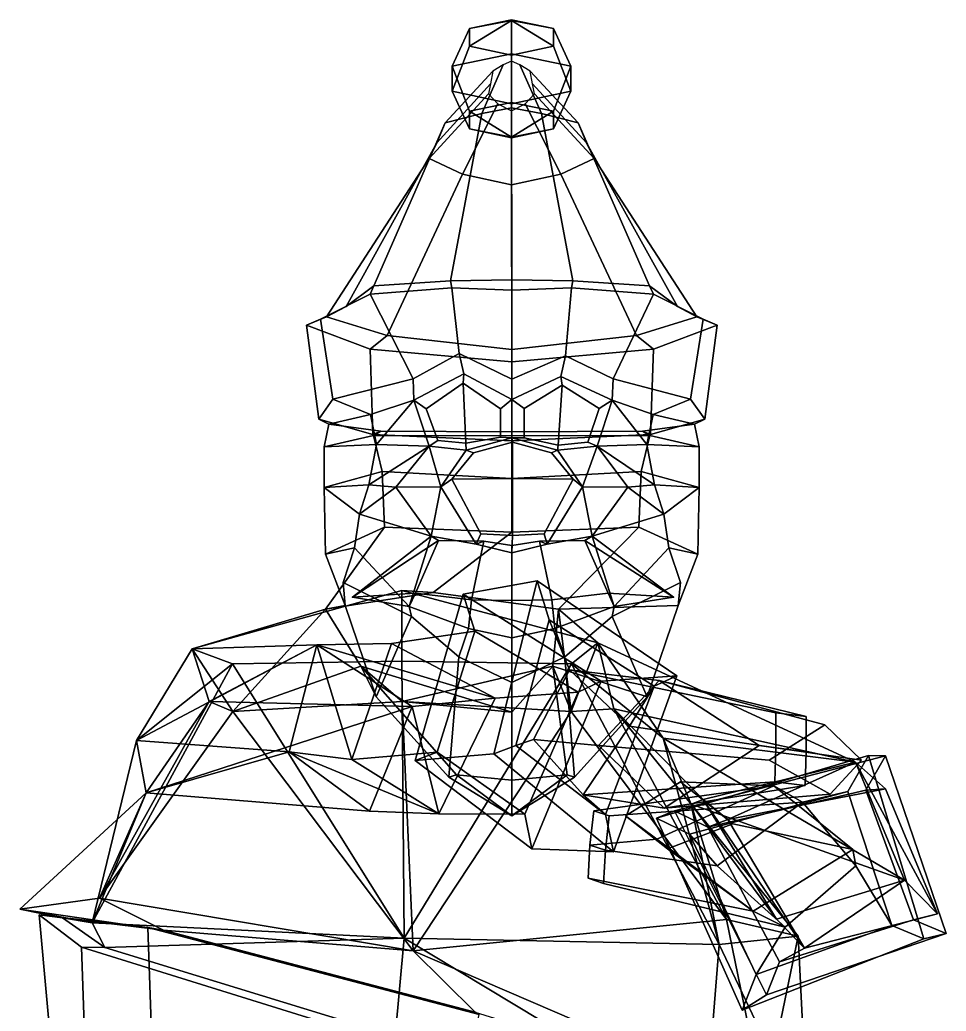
# Model space of a CAD drawing. Extents: x -126 to 174, y -159 to 361.
# Drawn here: x -125.6 to 174.5, y 39.5 to 360.7 of the extents above; entities that cross this region are included whole.
import ezdxf

# ---------------------------------------------------------------- set-up
doc = ezdxf.new("R2010")
doc.units = 0

msp = doc.modelspace()

# ---------------------------------------------------------------- linework, layer by layer
for p in [(-17.890219, 173.660767, 81.485245), (86.116348, 173.660767, 81.485245)]:
    msp.add_point(p)
for points in [[(20.030613, 357.84613, -24.903975), (33.639503, 360.708557, -31.797586), (33.639507, 349.698517, -43.064865), (14.393606, 345.650391, -33.315895)], [(33.6395, 349.258759, -4.223299), (33.6395, 360.526428, -15.708856), (20.030609, 352.121216, -11.116858)], [(20.030609, 352.121216, -11.116858), (33.6395, 360.526428, -15.708856), (20.030613, 357.84613, -24.903975)], [(33.6395, 360.526428, -15.708856), (33.639503, 360.708557, -31.797586), (20.030613, 357.84613, -24.903975)], [(33.6395, 360.526428, -15.708856), (47.248425, 357.8461, -24.903971), (33.639503, 360.708557, -31.797586)], [(47.248425, 352.121216, -11.116855), (47.248425, 357.8461, -24.903971), (33.6395, 360.526428, -15.708856)], [(33.6395, 349.258759, -4.223299), (47.248425, 352.121216, -11.116855), (33.6395, 360.526428, -15.708856)], [(47.248425, 357.8461, -24.903971), (52.885399, 345.650391, -33.315891), (33.639507, 349.698517, -43.064865), (33.639503, 360.708557, -31.797586)], [(14.393601, 337.554108, -13.817894), (20.030609, 352.121216, -11.116858), (20.030613, 357.84613, -24.903975), (14.393606, 345.650391, -33.315895)], [(52.885395, 337.554108, -13.817889), (52.885399, 345.650391, -33.315891), (47.248425, 357.8461, -24.903971), (47.248425, 352.121216, -11.116855)], [(33.639496, 333.506012, -4.068948), (33.6395, 349.258759, -4.223299), (20.030609, 352.121216, -11.116858), (14.393601, 337.554108, -13.817894)], [(33.639496, 333.506012, -4.068948), (52.885395, 337.554108, -13.817889), (47.248425, 352.121216, -11.116855), (33.6395, 349.258759, -4.223299)], [(20.030615, 331.083252, -36.016876), (14.393606, 345.650391, -33.315895), (33.639507, 349.698517, -43.064865), (33.639507, 333.94574, -42.910488)], [(33.629513, 347.273346, -11.255639), (30.934092, 346.1091, -11.746453), (24.054836, 330.381317, 45.252155), (33.681343, 332.192505, 48.245159)], [(33.629513, 347.273346, -11.255639), (33.681343, 332.192505, 48.245159), (43.30785, 330.381317, 45.252159), (36.324936, 346.1091, -11.746452)], [(47.248425, 331.083252, -36.016872), (33.639507, 333.94574, -42.910488), (33.639507, 349.698517, -43.064865), (52.885399, 345.650391, -33.315891)], [(27.59359, 344.114136, -12.587461), (26.843575, 340.005127, -14.319636), (9.44585, 320.885712, 29.560558), (12.124478, 327.277863, 40.123623)], [(30.934092, 346.1091, -11.746453), (27.59359, 344.114136, -12.587461), (12.124478, 327.277863, 40.123623), (24.054836, 330.381317, 45.252155)], [(14.393601, 337.554108, -13.817894), (14.393606, 345.650391, -33.315895), (20.030615, 331.083252, -36.016876), (20.030611, 325.358368, -22.229759)], [(36.324936, 346.1091, -11.746452), (43.30785, 330.381317, 45.252159), (55.238209, 327.277863, 40.123627), (39.665436, 344.114105, -12.58746)], [(39.665436, 344.114105, -12.58746), (55.238209, 327.277863, 40.123627), (57.916836, 320.885712, 29.560562), (40.415451, 340.005127, -14.319634)], [(52.885395, 337.554108, -13.817889), (47.248421, 325.358368, -22.229755), (47.248425, 331.083252, -36.016872), (52.885399, 345.650391, -33.315891)], [(26.843575, 340.005127, -14.319636), (26.156914, 336.690643, -15.716883), (6.993494, 315.729523, 21.03994), (9.44585, 320.885712, 29.560558)], [(33.639496, 333.506012, -4.068948), (14.393601, 337.554108, -13.817894), (20.030611, 325.358368, -22.229759), (33.6395, 322.495911, -15.336199)], [(33.639496, 333.506012, -4.068948), (33.6395, 322.495911, -15.336199), (47.248421, 325.358368, -22.229755), (52.885395, 337.554108, -13.817889)], [(40.415451, 340.005127, -14.319634), (57.916836, 320.885712, 29.560562), (60.369198, 315.729523, 21.039944), (41.102112, 336.690643, -15.716881)], [(26.156914, 336.690643, -15.716883), (29.157858, 333.450623, -17.082703), (17.711153, 310.68924, 12.710844), (6.993494, 315.729523, 21.03994)], [(41.102112, 336.690643, -15.716881), (60.369198, 315.729523, 21.039944), (49.651527, 310.68924, 12.710846), (38.101162, 333.450623, -17.082701)], [(33.709343, 276.477661, 90.887779), (33.681343, 332.192505, 48.245159), (24.054836, 330.381317, 45.252155), (13.92108, 276.146423, 83.460098)], [(29.157858, 333.450623, -17.082703), (33.629509, 331.267883, -18.002871), (33.681339, 307.29364, 7.099597), (17.711153, 310.68924, 12.710844)], [(20.030611, 325.358368, -22.229759), (20.030615, 331.083252, -36.016876), (33.639496, 322.67804, -31.424877)], [(33.639496, 322.67804, -31.424877), (20.030615, 331.083252, -36.016876), (33.639507, 333.94574, -42.910488)], [(38.101162, 333.450623, -17.082701), (49.651527, 310.68924, 12.710846), (33.681339, 307.29364, 7.099597), (33.629509, 331.267883, -18.002871)], [(33.639496, 322.67804, -31.424877), (33.639507, 333.94574, -42.910488), (47.248425, 331.083252, -36.016872)], [(47.248421, 325.358368, -22.229755), (33.639496, 322.67804, -31.424877), (47.248425, 331.083252, -36.016872)], [(33.709343, 276.477661, 90.887779), (53.497601, 276.146423, 83.460098), (43.30785, 330.381317, 45.252159), (33.681343, 332.192505, 48.245159)], [(-10.939226, 274.502991, 70.594849), (13.92108, 276.146423, 83.460098), (24.054836, 330.381317, 45.252155), (12.124478, 327.277863, 40.123623)], [(78.357918, 274.502991, 70.594849), (55.238209, 327.277863, 40.123627), (43.30785, 330.381317, 45.252159), (53.497601, 276.146423, 83.460098)], [(-19.979757, 267.805481, 43.147663), (-10.939226, 274.502991, 70.594849), (12.124478, 327.277863, 40.123623), (9.44585, 320.885712, 29.560558)], [(33.6395, 322.495911, -15.336199), (20.030611, 325.358368, -22.229759), (33.639496, 322.67804, -31.424877)], [(33.6395, 322.495911, -15.336199), (33.639496, 322.67804, -31.424877), (47.248421, 325.358368, -22.229755)], [(87.398445, 267.805481, 43.147663), (57.916836, 320.885712, 29.560562), (55.238209, 327.277863, 40.123627), (78.357918, 274.502991, 70.594849)], [(-26.249697, 264.491028, 20.179466), (-19.979757, 267.805481, 43.147663), (9.44585, 320.885712, 29.560558), (6.993494, 315.729523, 21.03994)], [(93.668388, 264.491028, 20.179466), (60.369198, 315.729523, 21.039944), (57.916836, 320.885712, 29.560562), (87.398445, 267.805481, 43.147663)], [(-6.661784, 258.411926, -0.559516), (-26.249697, 264.491028, 20.179466), (6.993494, 315.729523, 21.03994), (17.711153, 310.68924, 12.710844)], [(74.080467, 258.411926, -0.559516), (49.651527, 310.68924, 12.710846), (60.369198, 315.729523, 21.039944), (93.668388, 264.491028, 20.179466)], [(33.709343, 253.846588, -19.527931), (-6.661784, 258.411926, -0.559516), (17.711153, 310.68924, 12.710844), (33.681339, 307.29364, 7.099597)], [(33.709343, 253.846588, -19.527931), (33.681339, 307.29364, 7.099597), (49.651527, 310.68924, 12.710846), (74.080467, 258.411926, -0.559516)], [(33.709343, 273.140778, 94.480934), (33.709343, 276.477661, 90.887779), (13.92108, 276.146423, 83.460098), (14.309744, 273.888947, 88.365425)], [(33.709343, 273.140778, 94.480934), (53.108936, 273.888947, 88.365425), (53.497601, 276.146423, 83.460098), (33.709343, 276.477661, 90.887779)], [(-12.181578, 271.823853, 75.20649), (-10.939226, 274.502991, 70.594849), (-19.979757, 267.805481, 43.147663), (-28.278437, 263.749146, 44.557613)], [(14.309744, 273.888947, 88.365425), (13.92108, 276.146423, 83.460098), (-10.939226, 274.502991, 70.594849), (-12.181578, 271.823853, 75.20649)], [(16.666571, 252.612, 92.573448), (14.309744, 273.888947, 88.365425), (-12.181578, 271.823853, 75.20649), (1.725835, 244.366211, 81.459007)], [(33.709343, 244.283051, 96.797462), (33.709343, 273.140778, 94.480934), (14.309744, 273.888947, 88.365425), (16.666571, 252.612, 92.573448)], [(33.709343, 244.283051, 96.797462), (51.155838, 251.807617, 92.643822), (53.108936, 273.888947, 88.365425), (33.709343, 273.140778, 94.480934)], [(51.155838, 251.807617, 92.643822), (66.564888, 244.366211, 81.459015), (79.600266, 271.823822, 75.20649), (53.108936, 273.888947, 88.365425)], [(53.108936, 273.888947, 88.365425), (79.600266, 271.823822, 75.20649), (78.357918, 274.502991, 70.594849), (53.497601, 276.146423, 83.460098)], [(79.600266, 271.823822, 75.20649), (95.697121, 263.749146, 44.557613), (87.398445, 267.805481, 43.147663), (78.357918, 274.502991, 70.594849)], [(1.725835, 244.366211, 81.459007), (-12.181578, 271.823853, 75.20649), (-28.278437, 263.749146, 44.557613), (-24.231371, 237.794312, 62.898956)], [(66.564888, 244.366211, 81.459015), (91.650063, 237.794312, 62.898956), (95.697121, 263.749146, 44.557613), (79.600266, 271.823822, 75.20649)], [(-28.278437, 263.749146, 44.557613), (-19.979757, 267.805481, 43.147663), (-26.249697, 264.491028, 20.179466), (-32.804127, 261.738159, 18.755867)], [(95.697121, 263.749146, 44.557613), (100.222816, 261.738159, 18.755867), (93.668388, 264.491028, 20.179466), (87.398445, 267.805481, 43.147663)], [(-32.804127, 261.738159, 18.755867), (-26.249697, 264.491028, 20.179466), (-6.661784, 258.411926, -0.559516), (-12.190501, 253.960754, -3.99334)], [(-24.231371, 237.794312, 62.898956), (-28.278437, 263.749146, 44.557613), (-32.804127, 261.738159, 18.755867), (-28.80479, 231.35495, 25.597153)], [(100.222816, 261.738159, 18.755867), (79.609184, 253.960754, -3.99334), (74.080467, 258.411926, -0.559516), (93.668388, 264.491028, 20.179466)], [(91.650063, 237.794312, 62.898956), (96.22348, 231.35495, 25.597153), (100.222816, 261.738159, 18.755867), (95.697121, 263.749146, 44.557613)], [(-28.80479, 231.35495, 25.597153), (-32.804127, 261.738159, 18.755867), (-12.190501, 253.960754, -3.99334), (-11.295173, 226.347717, -0.21671)], [(96.22348, 231.35495, 25.597153), (78.71386, 226.347717, -0.21671), (79.609184, 253.960754, -3.99334), (100.222816, 261.738159, 18.755867)], [(-12.190501, 253.960754, -3.99334), (-6.661784, 258.411926, -0.559516), (33.709343, 253.846588, -19.527931), (33.709343, 249.847931, -23.747459)], [(79.609184, 253.960754, -3.99334), (33.709343, 249.847931, -23.747459), (33.709343, 253.846588, -19.527931), (74.080467, 258.411926, -0.559516)], [(-11.295173, 226.347717, -0.21671), (-12.190501, 253.960754, -3.99334), (33.709343, 249.847931, -23.747459), (33.709339, 224.339691, -19.884647)], [(78.71386, 226.347717, -0.21671), (33.709339, 224.339691, -19.884647), (33.709343, 249.847931, -23.747459), (79.609184, 253.960754, -3.99334)], [(16.666571, 252.612, 92.573448), (1.725835, 244.366211, 81.459007), (2.018546, 237.432861, 79.959015), (18.235262, 245.965851, 91.922615)], [(33.709343, 244.283051, 96.797462), (16.666571, 252.612, 92.573448), (18.235262, 245.965851, 91.922615), (33.709343, 237.674713, 94.073753)], [(33.709343, 244.283051, 96.797462), (33.709343, 237.674713, 94.073753), (49.587143, 245.158997, 91.936691), (51.155838, 251.807617, 92.643822)], [(51.155838, 251.807617, 92.643822), (49.587143, 245.158997, 91.936691), (66.272179, 237.432861, 79.959015), (66.564888, 244.366211, 81.459015)], [(-12.065831, 232.856293, 63.319454), (2.018546, 237.432861, 79.959015), (1.725835, 244.366211, 81.459007), (-24.231371, 237.794312, 62.898956)], [(17.976414, 242.993286, 89.459808), (18.235262, 245.965851, 91.922615), (2.018546, 237.432861, 79.959015), (6.039283, 234.624573, 79.644234)], [(17.976414, 242.993286, 89.459808), (30.124289, 234.621399, 91.085838), (33.709343, 237.674713, 94.073753), (18.235262, 245.965851, 91.922615)], [(50.094017, 242.298157, 89.258759), (49.587143, 245.158997, 91.936691), (33.709343, 237.674713, 94.073753), (37.747536, 234.740662, 91.266151)], [(50.094017, 242.298157, 89.258759), (62.013363, 234.74408, 77.140739), (66.272179, 237.432861, 79.959015), (49.587143, 245.158997, 91.936691)], [(79.48452, 232.856293, 63.319454), (91.650063, 237.794312, 62.898956), (66.564888, 244.366211, 81.459015), (66.272179, 237.432861, 79.959015)], [(18.875771, 223.500183, 87.63028), (17.976414, 242.993286, 89.459808), (6.039283, 234.624573, 79.644234), (9.786284, 224.434753, 82.538055)], [(30.124289, 234.621399, 91.085838), (17.976414, 242.993286, 89.459808), (18.875771, 223.500183, 87.63028), (30.124289, 225.50415, 91.930038)], [(37.747536, 234.740662, 91.266151), (37.747536, 225.236053, 92.308395), (48.777004, 222.887817, 87.000069), (50.094017, 242.298157, 89.258759)], [(48.777004, 222.887817, 87.000069), (58.339329, 223.88385, 80.713348), (62.013363, 234.74408, 77.140739), (50.094017, 242.298157, 89.258759)], [(-24.231371, 237.794312, 62.898956), (-28.80479, 231.35495, 25.597153), (-25.499247, 229.691833, 26.403196), (-12.065831, 232.856293, 63.319454)], [(91.650063, 237.794312, 62.898956), (79.48452, 232.856293, 63.319454), (92.917938, 229.691833, 26.403196), (96.22348, 231.35495, 25.597153)], [(-10.09308, 223.154663, 63.646111), (2.018546, 237.432861, 79.959015), (-12.065831, 232.856293, 63.319454)], [(6.948813, 222.594055, 83.539398), (2.018546, 237.432861, 79.959015), (-10.09308, 223.154663, 63.646111)], [(9.786284, 224.434753, 82.538055), (6.039283, 234.624573, 79.644234), (2.018546, 237.432861, 79.959015), (6.948813, 222.594055, 83.539398)], [(30.124289, 225.50415, 91.930038), (33.709343, 225.256714, 95.134438), (33.709343, 237.674713, 94.073753), (30.124289, 234.621399, 91.085838)], [(37.747536, 225.236053, 92.308395), (37.747536, 234.740662, 91.266151), (33.709343, 237.674713, 94.073753), (33.709343, 225.256714, 95.134438)], [(58.339329, 223.88385, 80.713348), (61.341911, 222.594055, 83.539398), (66.272179, 237.432861, 79.959015), (62.013363, 234.74408, 77.140739)], [(61.341911, 222.594055, 83.539398), (77.511765, 223.154663, 63.646111), (66.272179, 237.432861, 79.959015)], [(77.511765, 223.154663, 63.646111), (79.48452, 232.856293, 63.319454), (66.272179, 237.432861, 79.959015)], [(-28.80479, 231.35495, 25.597153), (-11.295173, 226.347717, -0.21671), (-8.709044, 227.396545, 0.090187), (-25.499247, 229.691833, 26.403196)], [(-12.065831, 232.856293, 63.319454), (-25.499247, 229.691833, 26.403196), (-27.003656, 222.338501, 27.452269), (-10.09308, 223.154663, 63.646111)], [(96.22348, 231.35495, 25.597153), (92.917938, 229.691833, 26.403196), (76.127731, 227.396545, 0.090187), (78.71386, 226.347717, -0.21671)], [(79.48452, 232.856293, 63.319454), (77.511765, 223.154663, 63.646111), (94.42234, 222.338501, 27.452269), (92.917938, 229.691833, 26.403196)], [(-27.003656, 222.338501, 27.452269), (-25.499247, 229.691833, 26.403196), (-8.709044, 227.396545, 0.090187), (-11.021406, 226.017883, -2.337372)], [(94.42234, 222.338501, 27.452269), (78.440086, 226.017883, -2.337372), (76.127731, 227.396545, 0.090187), (92.917938, 229.691833, 26.403196)], [(-27.025438, 209.144592, 29.631201), (-27.003656, 222.338501, 27.452269), (-11.021406, 226.017883, -2.337372), (-8.276628, 214.320831, -3.821102)], [(-11.295173, 226.347717, -0.21671), (33.709339, 224.339691, -19.884647), (33.709339, 227.170013, -17.069218), (-8.709044, 227.396545, 0.090187)], [(-11.021406, 226.017883, -2.337372), (-8.709044, 227.396545, 0.090187), (33.709339, 227.170013, -17.069218), (33.709339, 225.943726, -17.415012)], [(-8.276628, 214.320831, -3.821102), (-11.021406, 226.017883, -2.337372), (33.709339, 225.943726, -17.415012), (33.70932, 212.067505, -15.955701)], [(18.875771, 223.500183, 87.63028), (18.908663, 221.313141, 89.826111), (33.709343, 225.256714, 95.134438), (30.124289, 225.50415, 91.930038)], [(33.967724, 223.870361, 109.52626), (33.709343, 225.256714, 95.134438), (18.908663, 221.313141, 89.826111), (21.344851, 220.436096, 106.009743)], [(75.695313, 214.320831, -3.821102), (33.70932, 212.067505, -15.955701), (33.709339, 225.943726, -17.415012), (78.440086, 226.017883, -2.337372)], [(78.71386, 226.347717, -0.21671), (76.127731, 227.396545, 0.090187), (33.709339, 227.170013, -17.069218), (33.709339, 224.339691, -19.884647)], [(78.440086, 226.017883, -2.337372), (33.709339, 225.943726, -17.415012), (33.709339, 227.170013, -17.069218), (76.127731, 227.396545, 0.090187)], [(33.967724, 223.870361, 109.52626), (46.590599, 220.436096, 106.009743), (48.510021, 221.313141, 89.826111), (33.709343, 225.256714, 95.134438)], [(48.777004, 222.887817, 87.000069), (37.747536, 225.236053, 92.308395), (33.709343, 225.256714, 95.134438), (48.510021, 221.313141, 89.826111)], [(94.44413, 209.144592, 29.631201), (75.695313, 214.320831, -3.821102), (78.440086, 226.017883, -2.337372), (94.42234, 222.338501, 27.452269)], [(-10.09308, 223.154663, 63.646111), (-27.003656, 222.338501, 27.452269), (-27.025438, 209.144592, 29.631201), (-12.534848, 210.055481, 63.494934)], [(-12.534848, 210.055481, 63.494934), (6.948813, 222.594055, 83.539398), (-10.09308, 223.154663, 63.646111)], [(-3.880872, 209.23877, 86.71595), (6.948813, 222.594055, 83.539398), (-12.534848, 210.055481, 63.494934)], [(-3.880872, 209.23877, 86.71595), (10.750888, 209.39209, 89.750381), (6.948813, 222.594055, 83.539398)], [(18.875771, 223.500183, 87.63028), (9.786284, 224.434753, 82.538055), (6.948813, 222.594055, 83.539398), (18.908663, 221.313141, 89.826111)], [(10.750888, 209.39209, 89.750381), (18.908663, 221.313141, 89.826111), (6.948813, 222.594055, 83.539398)], [(33.967724, 212.053467, 113.656288), (33.967724, 223.870361, 109.52626), (21.344851, 220.436096, 106.009743), (14.268523, 211.871765, 107.207077)], [(33.967724, 212.053467, 113.656288), (53.666927, 211.871765, 107.207077), (46.590599, 220.436096, 106.009743), (33.967724, 223.870361, 109.52626)], [(48.777004, 222.887817, 87.000069), (48.510021, 221.313141, 89.826111), (61.341911, 222.594055, 83.539398), (58.339329, 223.88385, 80.713348)], [(56.667801, 209.39209, 89.750381), (61.341911, 222.594055, 83.539398), (48.510021, 221.313141, 89.826111)], [(71.299561, 209.23877, 86.71595), (61.341911, 222.594055, 83.539398), (56.667801, 209.39209, 89.750381)], [(79.953537, 210.055481, 63.494934), (77.511765, 223.154663, 63.646111), (61.341911, 222.594055, 83.539398)], [(71.299561, 209.23877, 86.71595), (79.953537, 210.055481, 63.494934), (61.341911, 222.594055, 83.539398)], [(77.511765, 223.154663, 63.646111), (79.953537, 210.055481, 63.494934), (94.44413, 209.144592, 29.631201), (94.42234, 222.338501, 27.452269)], [(14.268523, 211.871765, 107.207077), (21.344851, 220.436096, 106.009743), (18.908663, 221.313141, 89.826111), (10.750888, 209.39209, 89.750381)], [(53.666927, 211.871765, 107.207077), (56.667801, 209.39209, 89.750381), (48.510021, 221.313141, 89.826111), (46.590599, 220.436096, 106.009743)], [(-26.589083, 187.590332, 30.993889), (-27.025438, 209.144592, 29.631201), (-8.276628, 214.320831, -3.821102), (-7.483912, 196.33316, -0.910255)], [(-7.483912, 196.33316, -0.910255), (-8.276628, 214.320831, -3.821102), (33.70932, 212.067505, -15.955701), (33.709324, 194.707458, -11.524541)], [(33.967724, 193.602295, 107.60141), (33.967724, 212.053467, 113.656288), (14.268523, 211.871765, 107.207077), (23.69285, 194.123779, 102.371384)], [(74.902596, 196.33316, -0.910256), (33.709324, 194.707458, -11.524541), (33.70932, 212.067505, -15.955701), (75.695313, 214.320831, -3.821102)], [(33.967724, 193.602295, 107.60141), (44.242599, 194.123779, 102.371384), (53.666927, 211.871765, 107.207077), (33.967724, 212.053467, 113.656288)], [(94.007774, 187.590332, 30.993887), (74.902596, 196.33316, -0.910256), (75.695313, 214.320831, -3.821102), (94.44413, 209.144592, 29.631201)], [(-12.534848, 210.055481, 63.494934), (-27.025438, 209.144592, 29.631201), (-15.600923, 200.532104, 62.938156)], [(-17.206667, 189.602234, 63.116859), (-15.600923, 200.532104, 62.938156), (-27.025438, 209.144592, 29.631201), (-26.589083, 187.590332, 30.993889)], [(-15.600923, 200.532104, 62.938156), (-3.880872, 209.23877, 86.71595), (-12.534848, 210.055481, 63.494934)], [(7.615748, 193.425415, 83.598518), (-3.880872, 209.23877, 86.71595), (-15.600923, 200.532104, 62.938156)], [(7.615748, 193.425415, 83.598518), (10.750888, 209.39209, 89.750381), (-3.880872, 209.23877, 86.71595)], [(22.242882, 190.805054, 89.501656), (10.750888, 209.39209, 89.750381), (7.615748, 193.425415, 83.598518)], [(23.69285, 194.123779, 102.371384), (14.268523, 211.871765, 107.207077), (10.750888, 209.39209, 89.750381), (22.242882, 190.805054, 89.501656)], [(44.242599, 194.123779, 102.371384), (45.175804, 190.805054, 89.501656), (56.667801, 209.39209, 89.750381), (53.666927, 211.871765, 107.207077)], [(45.175804, 190.805054, 89.501656), (59.80294, 193.425415, 83.598518), (56.667801, 209.39209, 89.750381)], [(59.80294, 193.425415, 83.598518), (71.299561, 209.23877, 86.71595), (56.667801, 209.39209, 89.750381)], [(59.80294, 193.425415, 83.598518), (83.019615, 200.532104, 62.938156), (71.299561, 209.23877, 86.71595)], [(83.019615, 200.532104, 62.938156), (79.953537, 210.055481, 63.494934), (71.299561, 209.23877, 86.71595)], [(79.953537, 210.055481, 63.494934), (83.019615, 200.532104, 62.938156), (94.44413, 209.144592, 29.631201)], [(84.625359, 189.602234, 63.116859), (94.007774, 187.590332, 30.993887), (94.44413, 209.144592, 29.631201), (83.019615, 200.532104, 62.938156)], [(-17.206667, 189.602234, 63.116859), (0.507739, 170.599457, 89.907867), (7.615748, 193.425415, 83.598518), (-15.600923, 200.532104, 62.938156)], [(84.625359, 189.602234, 63.116859), (83.019615, 200.532104, 62.938156), (59.80294, 193.425415, 83.598518), (66.91095, 170.599457, 89.907867)], [(-20.260542, 170.978668, 35.103001), (-26.589083, 187.590332, 30.993889), (-7.483912, 196.33316, -0.910255), (-26.665262, 169.703552, 24.584822)], [(-26.665262, 169.703552, 24.584822), (-7.483912, 196.33316, -0.910255), (33.709324, 194.707458, -11.524541), (8.296036, 175.139954, 3.174216)], [(48.818802, 169.703552, 24.584822), (8.296036, 175.139954, 3.174216), (33.709324, 194.707458, -11.524541), (74.902596, 196.33316, -0.910256)], [(87.67923, 170.978668, 35.103001), (48.818802, 169.703552, 24.584822), (74.902596, 196.33316, -0.910256), (94.007774, 187.590332, 30.993887)], [(9.981938, 192.004761, 97.59874), (7.615748, 193.425415, 83.598518), (-17.890219, 173.660767, 81.485245)], [(-17.890219, 173.660767, 81.485245), (7.615748, 193.425415, 83.598518), (0.507739, 170.599457, 89.907867)], [(9.981938, 192.004761, 97.59874), (24.679308, 191.742493, 97.715851), (22.242882, 190.805054, 89.501656), (7.615748, 193.425415, 83.598518)], [(33.967724, 193.602295, 107.60141), (23.69285, 194.123779, 102.371384), (22.242882, 190.805054, 89.501656), (33.709343, 188.0177, 95.421143)], [(33.967724, 193.602295, 107.60141), (33.709343, 188.0177, 95.421143), (45.175804, 190.805054, 89.501656), (44.242599, 194.123779, 102.371384)], [(57.436749, 192.004761, 97.59874), (59.80294, 193.425415, 83.598518), (45.175804, 190.805054, 89.501656), (42.73938, 191.742493, 97.715851)], [(57.436749, 192.004761, 97.59874), (86.116348, 173.660767, 81.485245), (59.80294, 193.425415, 83.598518)], [(86.116348, 173.660767, 81.485245), (66.91095, 170.599457, 89.907867), (59.80294, 193.425415, 83.598518)], [(-20.260542, 170.978668, 35.103001), (-20.929892, 178.344147, 66.28714), (-17.206667, 189.602234, 63.116859), (-26.589083, 187.590332, 30.993889)], [(-17.206667, 189.602234, 63.116859), (-20.929892, 178.344147, 66.28714), (1.190909, 167.377716, 80.896683), (0.507739, 170.599457, 89.907867)], [(2.504737, 174.956055, 99.992752), (9.981938, 192.004761, 97.59874), (-17.890219, 173.660767, 81.485245)], [(24.679308, 191.742493, 97.715851), (9.981938, 192.004761, 97.59874), (2.504737, 174.956055, 99.992752), (20.718355, 172.76474, 108.660316)], [(20.718355, 172.76474, 108.660316), (33.709343, 172.561279, 109.344025), (33.709343, 190.328491, 100.464417), (24.679308, 191.742493, 97.715851)], [(33.709343, 190.328491, 100.464417), (33.709343, 188.0177, 95.421143), (22.242882, 190.805054, 89.501656), (24.679308, 191.742493, 97.715851)], [(46.700329, 172.76474, 108.660316), (42.73938, 191.742493, 97.715851), (33.709343, 190.328491, 100.464417), (33.709343, 172.561279, 109.344025)], [(33.709343, 190.328491, 100.464417), (42.73938, 191.742493, 97.715851), (45.175804, 190.805054, 89.501656), (33.709343, 188.0177, 95.421143)], [(42.73938, 191.742493, 97.715851), (46.700329, 172.76474, 108.660316), (64.913948, 174.956055, 99.992752), (57.436749, 192.004761, 97.59874)], [(64.913948, 174.956055, 99.992752), (86.116348, 173.660767, 81.485245), (57.436749, 192.004761, 97.59874)], [(84.625359, 189.602234, 63.116859), (66.91095, 170.599457, 89.907867), (66.227776, 167.377716, 80.896683), (88.348587, 178.344147, 66.28714)], [(87.67923, 170.978668, 35.103001), (94.007774, 187.590332, 30.993887), (84.625359, 189.602234, 63.116859), (88.348587, 178.344147, 66.28714)], [(1.190909, 167.377716, 80.896683), (-20.929892, 178.344147, 66.28714), (-20.260542, 170.978668, 35.103001), (-10.182474, 141.331207, 51.097427)], [(27.909632, 122.891174, 200.119263), (41.9189, 178.879791, 177.024536), (17.930893, 174.651917, 155.666534), (2.393503, 120.704102, 179.115479)], [(62.643093, 146.421936, 106.537689), (17.930893, 174.651917, 155.666534), (41.9189, 178.879791, 177.024536), (87.190659, 148.195618, 128.708221)], [(27.909632, 122.891174, 200.119263), (34.990944, 125.604889, 191.619904), (45.853691, 166.276459, 173.713181), (41.9189, 178.879791, 177.024536)], [(87.190659, 148.195618, 128.708221), (41.9189, 178.879791, 177.024536), (45.853691, 166.276459, 173.713181), (79.90081, 144.774902, 137.52063)], [(66.227776, 167.377716, 80.896683), (77.601158, 141.331207, 51.097427), (87.67923, 170.978668, 35.103001), (88.348587, 178.344147, 66.28714)], [(-1.853932, 175.773621, 2.086713), (-1.857344, 152.878174, -48.864906), (-56.752666, 152.022522, -40.119652), (-69.837906, 156.904053, -4.531098)], [(-1.853932, 175.773621, 2.086713), (-69.837906, 156.904053, -4.531098), (-26.665262, 169.703552, 24.584822), (8.296036, 175.139954, 3.174216)], [(0.507739, 170.599457, 89.907867), (2.504737, 174.956055, 99.992752), (-17.890219, 173.660767, 81.485245)], [(-1.853932, 175.773621, 2.086713), (61.621975, 158.865051, -3.642662), (53.064346, 152.022522, -40.119652), (-1.857344, 152.878174, -48.864906)], [(8.296036, 175.139954, 3.174216), (48.818802, 169.703552, 24.584822), (61.621975, 158.865051, -3.642662), (-1.853932, 175.773621, 2.086713)], [(20.718355, 172.76474, 108.660316), (2.504737, 174.956055, 99.992752), (0.507739, 170.599457, 89.907867), (19.716728, 163.465698, 98.754692)], [(2.393503, 120.704102, 179.115479), (17.930893, 174.651917, 155.666534), (21.736366, 162.644104, 152.445847), (9.590421, 123.419525, 170.481644)], [(62.643093, 146.421936, 106.537689), (55.234047, 142.90274, 115.498466), (21.736366, 162.644104, 152.445847), (17.930893, 174.651917, 155.666534)], [(46.700329, 172.76474, 108.660316), (47.701958, 163.465698, 98.754692), (66.91095, 170.599457, 89.907867), (64.913948, 174.956055, 99.992752)], [(66.91095, 170.599457, 89.907867), (86.116348, 173.660767, 81.485245), (64.913948, 174.956055, 99.992752)], [(-10.182474, 141.331207, 51.097427), (-20.260542, 170.978668, 35.103001), (-26.665262, 169.703552, 24.584822), (-15.150669, 151.268219, 50.035099)], [(16.534433, 154.314209, 100.802544), (19.716728, 163.465698, 98.754692), (0.507739, 170.599457, 89.907867), (1.190909, 167.377716, 80.896683)], [(33.709343, 172.561279, 109.344025), (20.718355, 172.76474, 108.660316), (19.716728, 163.465698, 98.754692), (33.709343, 160.498901, 104.226059)], [(33.709343, 172.561279, 109.344025), (33.709343, 160.498901, 104.226059), (47.701958, 163.465698, 98.754692), (46.700329, 172.76474, 108.660316)], [(77.601158, 141.331207, 51.097427), (47.036789, 151.268219, 50.035099), (48.818802, 169.703552, 24.584822), (87.67923, 170.978668, 35.103001)], [(50.884251, 154.314209, 100.802544), (66.227776, 167.377716, 80.896683), (66.91095, 170.599457, 89.907867), (47.701958, 163.465698, 98.754692)], [(-69.837906, 156.904053, -4.531098), (-56.614574, 136.5448, 55.373844), (-26.665262, 169.703552, 24.584822)], [(-56.614574, 136.5448, 55.373844), (-15.150669, 151.268219, 50.035099), (-26.665262, 169.703552, 24.584822)], [(13.349309, 115.329681, 82.849342), (16.534433, 154.314209, 100.802544), (1.190909, 167.377716, 80.896683), (-10.182474, 141.331207, 51.097427)], [(52.935226, 136.5448, 55.37384), (48.818802, 169.703552, 24.584822), (47.036789, 151.268219, 50.035099)], [(61.621975, 158.865051, -3.642662), (48.818802, 169.703552, 24.584822), (52.935226, 136.5448, 55.37384)], [(54.069378, 115.329681, 82.849342), (77.601158, 141.331207, 51.097427), (66.227776, 167.377716, 80.896683), (50.884251, 154.314209, 100.802544)], [(40.727982, 127.564667, 187.675095), (52.421173, 150.121368, 173.367996), (45.853691, 166.276459, 173.713181), (34.990944, 125.604889, 191.619904)], [(71.812073, 131.845978, 150.766632), (79.90081, 144.774902, 137.52063), (45.853691, 166.276459, 173.713181), (52.421173, 150.121368, 173.367996)], [(9.590421, 123.419525, 170.481644), (21.736366, 162.644104, 152.445847), (-5.210351, 158.58551, 128.683502), (-18.11096, 121.036133, 147.428589)], [(-5.210351, 158.58551, 128.683502), (21.736366, 162.644104, 152.445847), (55.234047, 142.90274, 115.498466), (28.332895, 140.860901, 91.481445)], [(33.709343, 145.968719, 107.168755), (33.709343, 160.498901, 104.226059), (19.716728, 163.465698, 98.754692), (16.534433, 154.314209, 100.802544)], [(33.709343, 145.968719, 107.168755), (50.884251, 154.314209, 100.802544), (47.701958, 163.465698, 98.754692), (33.709343, 160.498901, 104.226059)], [(-87.819664, 127.17218, -19.336157), (-29.384769, 158.208069, 80.288025), (-69.837906, 156.904053, -4.531098)], [(-87.819664, 127.17218, -19.336157), (-38.358185, 123.471313, 98.014046), (-29.384769, 158.208069, 80.288025)], [(-64.273712, 139.812012, 19.890886), (-69.837906, 156.904053, -4.531098), (-29.384769, 158.208069, 80.288025)], [(-64.273712, 139.812012, 19.890886), (-29.384769, 158.208069, 80.288025), (1.435099, 138.192047, 49.846699)], [(-18.11096, 121.036133, 147.428589), (-29.384769, 158.208069, 80.288025), (-38.358185, 123.471313, 98.014046)], [(28.332895, 140.860901, 91.481445), (-29.384769, 158.208069, 80.288025), (-5.210351, 158.58551, 128.683502)], [(-18.11096, 121.036133, 147.428589), (-5.210351, 158.58551, 128.683502), (-29.384769, 158.208069, 80.288025)], [(28.332895, 140.860901, 91.481445), (1.435099, 138.192047, 49.846699), (-29.384769, 158.208069, 80.288025)], [(66.82666, 137.406677, 40.05732), (61.621975, 158.865051, -3.642662), (52.935226, 136.5448, 55.37384)], [(82.729904, 127.901215, -31.763615), (53.064346, 152.022522, -40.119652), (61.621975, 158.865051, -3.642662)], [(66.82666, 137.406677, 40.05732), (145.07637, 120.203308, 68.380966), (61.621975, 158.865051, -3.642662)], [(82.729904, 127.901215, -31.763615), (61.621975, 158.865051, -3.642662), (145.07637, 120.203308, 68.380966)], [(-87.819664, 127.17218, -19.336157), (-69.837906, 156.904053, -4.531098), (-56.752666, 152.022522, -40.119652)], [(-64.273712, 139.812012, 19.890886), (-56.614574, 136.5448, 55.373844), (-69.837906, 156.904053, -4.531098)], [(33.709343, 102.812515, 86.091278), (33.709343, 145.968719, 107.168755), (16.534433, 154.314209, 100.802544), (13.349309, 115.329681, 82.849342)], [(33.709343, 102.812515, 86.091278), (54.069378, 115.329681, 82.849342), (50.884251, 154.314209, 100.802544), (33.709343, 145.968719, 107.168755)], [(-102.219383, 68.120972, -70.454788), (-56.752666, 152.022522, -40.119652), (-1.17105, 63.159683, -106.605156)], [(-102.219383, 68.120972, -70.454788), (-87.819664, 127.17218, -19.336157), (-56.752666, 152.022522, -40.119652)], [(-1.17105, 63.159683, -106.605156), (-56.752666, 152.022522, -40.119652), (-1.857344, 152.878174, -48.864906)], [(-1.823221, 139.859314, 62.194244), (-15.150669, 151.268219, 50.035099), (-56.614574, 136.5448, 55.373844)], [(13.349309, 115.329681, 82.849342), (-10.182474, 141.331207, 51.097427), (-15.150669, 151.268219, 50.035099), (15.768254, 116.021973, 66.942657)], [(15.768254, 116.021973, 66.942657), (-15.150669, 151.268219, 50.035099), (33.709343, 136.4245, 40.999508), (33.709343, 114.387817, 62.646584)], [(33.709343, 136.4245, 40.999508), (-15.150669, 151.268219, 50.035099), (-1.823221, 139.859314, 62.194244)], [(-1.17105, 63.159683, -106.605156), (-1.857344, 152.878174, -48.864906), (53.064346, 152.022522, -40.119652)], [(33.709343, 136.4245, 40.999508), (-1.823221, 139.859314, 62.194244), (47.036789, 151.268219, 50.035099)], [(-1.823221, 139.859314, 62.194244), (52.935226, 136.5448, 55.37384), (47.036789, 151.268219, 50.035099)], [(100.916656, 61.104248, -74.14296), (-1.17105, 63.159683, -106.605156), (53.064346, 152.022522, -40.119652)], [(51.650433, 116.021973, 66.942657), (33.709343, 114.387817, 62.646584), (33.709343, 136.4245, 40.999508), (47.036789, 151.268219, 50.035099)], [(54.069378, 115.329681, 82.849342), (51.650433, 116.021973, 66.942657), (47.036789, 151.268219, 50.035099), (77.601158, 141.331207, 51.097427)], [(100.916656, 61.104248, -74.14296), (53.064346, 152.022522, -40.119652), (82.729904, 127.901215, -31.763615)], [(40.244602, 92.082092, 137.997955), (62.643093, 146.421936, 106.537689), (87.190659, 148.195618, 128.708221), (66.66581, 91.108398, 159.645737)], [(61.862923, 125.547913, 223.927246), (81.491074, 146.586121, 201.755341), (52.421173, 150.121368, 173.367996), (40.727982, 127.564667, 187.675095)], [(119.23333, 124.803619, 159.655121), (71.812073, 131.845978, 150.766632), (52.421173, 150.121368, 173.367996), (119.25177, 136.162476, 160.041428)], [(129.050186, 134.915344, 168.401917), (119.25177, 136.162476, 160.041428), (52.421173, 150.121368, 173.367996), (81.491074, 146.586121, 201.755341)], [(66.66581, 91.108398, 159.645737), (87.190659, 148.195618, 128.708221), (79.90081, 144.774902, 137.52063), (64.134949, 103.213257, 161.375732)], [(40.244602, 92.082092, 137.997955), (37.910408, 103.292969, 139.588852), (55.234047, 142.90274, 115.498466), (62.643093, 146.421936, 106.537689)], [(56.899883, 109.547791, 169.087173), (64.134949, 103.213257, 161.375732), (79.90081, 144.774902, 137.52063), (71.812073, 131.845978, 150.766632)], [(117.081726, 120.832825, 246.996994), (135.189178, 132.220428, 242.754501), (81.491074, 146.586121, 201.755341), (61.862923, 125.547913, 223.927246)], [(147.019928, 120.832825, 228.874741), (113.848114, 125.547913, 185.534592), (81.491074, 146.586121, 201.755341), (135.189178, 132.220428, 242.754501)], [(129.126328, 123.554718, 167.932739), (129.050186, 134.915344, 168.401917), (81.491074, 146.586121, 201.755341), (113.848114, 125.547913, 185.534592)], [(28.332895, 140.860901, 91.481445), (55.234047, 142.90274, 115.498466), (37.910408, 103.292969, 139.588852), (10.065449, 103.377609, 116.455803)], [(-99.844933, 76.153259, 83.596603), (-64.273712, 139.812012, 19.890886), (-84.678558, 110.252777, 6.578111)], [(-99.844933, 76.153259, 83.596603), (-56.614574, 136.5448, 55.373844), (-64.273712, 139.812012, 19.890886)], [(-84.678558, 110.252777, 6.578111), (-64.273712, 139.812012, 19.890886), (1.435099, 138.192047, 49.846699)], [(-12.374301, 104.335266, 72.843277), (-84.678558, 110.252777, 6.578111), (1.435099, 138.192047, 49.846699)], [(1.772482, 58.993088, 111.668129), (-1.823221, 139.859314, 62.194244), (-56.614574, 136.5448, 55.373844)], [(10.065449, 103.377609, 116.455803), (-12.374301, 104.335266, 72.843277), (1.435099, 138.192047, 49.846699)], [(1.772482, 58.993088, 111.668129), (52.935226, 136.5448, 55.37384), (-1.823221, 139.859314, 62.194244)], [(10.065449, 103.377609, 116.455803), (1.435099, 138.192047, 49.846699), (28.332895, 140.860901, 91.481445)], [(1.772482, 58.993088, 111.668129), (-56.614574, 136.5448, 55.373844), (-99.844933, 76.153259, 83.596603)], [(1.772482, 58.993088, 111.668129), (103.2911, 69.136536, 79.908432), (52.935226, 136.5448, 55.37384)], [(103.2911, 69.136536, 79.908432), (66.82666, 137.406677, 40.05732), (52.935226, 136.5448, 55.37384)], [(103.2911, 69.136536, 79.908432), (91.789871, 106.512299, 5.95131), (66.82666, 137.406677, 40.05732)], [(91.789871, 106.512299, 5.95131), (95.760071, 108.026062, 78.982948), (66.82666, 137.406677, 40.05732)], [(66.82666, 137.406677, 40.05732), (95.760071, 108.026062, 78.982948), (145.07637, 120.203308, 68.380966)], [(129.126328, 123.554718, 167.932739), (119.23333, 124.803619, 159.655121), (119.25177, 136.162476, 160.041428), (129.050186, 134.915344, 168.401917)], [(118.912193, 113.829742, 159.719742), (56.899883, 109.547791, 169.087173), (71.812073, 131.845978, 150.766632), (119.23333, 124.803619, 159.655121)], [(136.87265, 109.826385, 241.125275), (147.019928, 120.832825, 228.874741), (135.189178, 132.220428, 242.754501), (117.081726, 120.832825, 246.996994)], [(-102.219383, 68.120972, -70.454788), (-84.678558, 110.252777, 6.578111), (-87.819664, 127.17218, -19.336157)], [(-84.678558, 110.252777, 6.578111), (-38.358185, 123.471313, 98.014046), (-87.819664, 127.17218, -19.336157)], [(66.66581, 91.108398, 159.645737), (64.134949, 103.213257, 161.375732), (34.990944, 125.604889, 191.619904), (27.909632, 122.891174, 200.119263)], [(56.899883, 109.547791, 169.087173), (40.727982, 127.564667, 187.675095), (34.990944, 125.604889, 191.619904), (64.134949, 103.213257, 161.375732)], [(83.04847, 105.222168, 198.223862), (61.862923, 125.547913, 223.927246), (40.727982, 127.564667, 187.675095), (56.899883, 109.547791, 169.087173)], [(136.87265, 109.826385, 241.125275), (117.081726, 120.832825, 246.996994), (61.862923, 125.547913, 223.927246), (83.04847, 105.222168, 198.223862)], [(100.916656, 61.104248, -74.14296), (82.729904, 127.901215, -31.763615), (91.789871, 106.512299, 5.95131)], [(82.729904, 127.901215, -31.763615), (145.07637, 120.203308, 68.380966), (160.987152, 81.911041, 57.559475)], [(91.789871, 106.512299, 5.95131), (82.729904, 127.901215, -31.763615), (160.987152, 81.911041, 57.559475)], [(136.87265, 109.826385, 241.125275), (83.04847, 105.222168, 198.223862), (113.848114, 125.547913, 185.534592), (147.019928, 120.832825, 228.874741)], [(128.748032, 112.578796, 168.097137), (129.126328, 123.554718, 167.932739), (113.848114, 125.547913, 185.534592), (83.04847, 105.222168, 198.223862)], [(-12.374301, 104.335266, 72.843277), (-38.358185, 123.471313, 98.014046), (-84.678558, 110.252777, 6.578111)], [(10.065449, 103.377609, 116.455803), (-18.11096, 121.036133, 147.428589), (-38.358185, 123.471313, 98.014046)], [(10.065449, 103.377609, 116.455803), (-38.358185, 123.471313, 98.014046), (-12.374301, 104.335266, 72.843277)], [(10.065449, 103.377609, 116.455803), (37.910408, 103.292969, 139.588852), (9.590421, 123.419525, 170.481644), (-18.11096, 121.036133, 147.428589)], [(40.244602, 92.082092, 137.997955), (2.393503, 120.704102, 179.115479), (9.590421, 123.419525, 170.481644), (37.910408, 103.292969, 139.588852)], [(40.244602, 92.082092, 137.997955), (66.66581, 91.108398, 159.645737), (27.909632, 122.891174, 200.119263), (2.393503, 120.704102, 179.115479)], [(86.457558, 104.386963, 142.493149), (80.66494, 101.987854, 175.019318), (149.286942, 122.381134, 189.184433), (154.820953, 122.218872, 157.265594)], [(80.66494, 101.987854, 175.019318), (91.29216, 96.86911, 176.85289), (142.616608, 110.689392, 187.159363), (149.286942, 122.381134, 189.184433)], [(86.457558, 104.386963, 142.493149), (154.820953, 122.218872, 157.265594), (148.381546, 111.092712, 155.320053), (97.255806, 99.141907, 144.353668)], [(128.748032, 112.578796, 168.097137), (118.912193, 113.829742, 159.719742), (119.23333, 124.803619, 159.655121), (129.126328, 123.554718, 167.932739)], [(167.247833, 62.875687, 190.110016), (149.286942, 122.381134, 189.184433), (142.616608, 110.689392, 187.159363), (156.885254, 67.238678, 188.285233)], [(174.455078, 64.635773, 157.830399), (163.920593, 69.027374, 155.972794), (148.381546, 111.092712, 155.320053), (154.820953, 122.218872, 157.265594)], [(167.247833, 62.875687, 190.110016), (174.455078, 64.635773, 157.830399), (154.820953, 122.218872, 157.265594), (149.286942, 122.381134, 189.184433)], [(103.759628, 101.620544, 108.910568), (145.07637, 120.203308, 68.380966), (95.760071, 108.026062, 78.982948)], [(103.759628, 101.620544, 108.910568), (154.8228, 111.543274, 119.745438), (145.07637, 120.203308, 68.380966)], [(171.593185, 70.978043, 120.733406), (160.987152, 81.911041, 57.559475), (145.07637, 120.203308, 68.380966)], [(171.593185, 70.978043, 120.733406), (145.07637, 120.203308, 68.380966), (154.8228, 111.543274, 119.745438)], [(33.709343, 102.812515, 86.091278), (13.349309, 115.329681, 82.849342), (15.768254, 116.021973, 66.942657)], [(33.709343, 102.812515, 86.091278), (15.768254, 116.021973, 66.942657), (33.709343, 114.387817, 62.646584)], [(33.709343, 102.812515, 86.091278), (33.709343, 114.387817, 62.646584), (51.650433, 116.021973, 66.942657)], [(33.709343, 102.812515, 86.091278), (51.650433, 116.021973, 66.942657), (54.069378, 115.329681, 82.849342)], [(128.748032, 112.578796, 168.097137), (83.04847, 105.222168, 198.223862), (56.899883, 109.547791, 169.087173), (118.912193, 113.829742, 159.719742)], [(58.996037, 93.326111, 193.828064), (80.713982, 95.206467, 202.314346), (118.637955, 112.473267, 198.273453), (60.288811, 104.445618, 191.83432)], [(60.288811, 104.445618, 191.83432), (118.637955, 112.473267, 198.273453), (127.894714, 107.221954, 166.684494), (65.284828, 102.735016, 180.020111)], [(84.170097, 92.049164, 264.328094), (105.359818, 100.202652, 258.687531), (88.39756, 113.805786, 260.358337), (70.589729, 102.726105, 255.624008)], [(70.589729, 102.726105, 255.624008), (88.39756, 113.805786, 260.358337), (118.637955, 112.473267, 198.273453), (80.713982, 95.206467, 202.314346)], [(105.359818, 100.202652, 258.687531), (144.236404, 91.841858, 213.717834), (118.637955, 112.473267, 198.273453), (88.39756, 113.805786, 260.358337)], [(144.236404, 91.841858, 213.717834), (145.190628, 86.583038, 178.537216), (127.894714, 107.221954, 166.684494), (118.637955, 112.473267, 198.273453)], [(-99.844933, 76.153259, 83.596603), (-84.678558, 110.252777, 6.578111), (-125.648521, 72.534286, -1.587378)], [(-125.648521, 72.534286, -1.587378), (-84.678558, 110.252777, 6.578111), (-102.219383, 68.120972, -70.454788)], [(100.276299, 86.583038, 159.38353), (127.894714, 107.221954, 166.684494), (142.616608, 110.689392, 187.159363), (91.29216, 96.86911, 176.85289)], [(154.8228, 111.543274, 119.745438), (103.759628, 101.620544, 108.910568), (97.255806, 99.141907, 144.353668), (148.381546, 111.092712, 155.320053)], [(145.190628, 86.583038, 178.537216), (156.885254, 67.238678, 188.285233), (142.616608, 110.689392, 187.159363), (127.894714, 107.221954, 166.684494)], [(163.920593, 69.027374, 155.972794), (171.593185, 70.978043, 120.733406), (154.8228, 111.543274, 119.745438), (148.381546, 111.092712, 155.320053)], [(64.113708, 91.613007, 182.04567), (65.284828, 102.735016, 180.020111), (127.894714, 107.221954, 166.684494), (100.276299, 86.583038, 159.38353)], [(119.495651, 69.31282, 66.066818), (95.760071, 108.026062, 78.982948), (91.789871, 106.512299, 5.95131)], [(103.2911, 69.136536, 79.908432), (126.45504, 63.826111, -6.164611), (91.789871, 106.512299, 5.95131)], [(126.45504, 63.826111, -6.164611), (100.916656, 61.104248, -74.14296), (91.789871, 106.512299, 5.95131)], [(119.495651, 69.31282, 66.066818), (91.789871, 106.512299, 5.95131), (160.987152, 81.911041, 57.559475)], [(128.520935, 59.872162, 111.433594), (95.760071, 108.026062, 78.982948), (119.495651, 69.31282, 66.066818)], [(128.520935, 59.872162, 111.433594), (103.759628, 101.620544, 108.910568), (95.760071, 108.026062, 78.982948)], [(58.996037, 93.326111, 193.828064), (60.288811, 104.445618, 191.83432), (65.284828, 102.735016, 180.020111), (64.113708, 91.613007, 182.04567)], [(116.276688, 44.814636, 144.986282), (108.348633, 39.83522, 177.849731), (80.66494, 101.987854, 175.019318), (86.457558, 104.386963, 142.493149)], [(116.276688, 44.814636, 144.986282), (86.457558, 104.386963, 142.493149), (97.255806, 99.141907, 144.353668), (120.475105, 55.486023, 146.4552)], [(84.170097, 92.049164, 264.328094), (70.589729, 102.726105, 255.624008), (80.713982, 95.206467, 202.314346), (111.967834, 71.941086, 204.48056)], [(108.348633, 39.83522, 177.849731), (112.897522, 51.355148, 179.438797), (91.29216, 96.86911, 176.85289), (80.66494, 101.987854, 175.019318)], [(84.170097, 92.049164, 264.328094), (111.967834, 71.941086, 204.48056), (144.236404, 91.841858, 213.717834), (105.359818, 100.202652, 258.687531)], [(103.759628, 101.620544, 108.910568), (128.520935, 59.872162, 111.433594), (120.475105, 55.486023, 146.4552), (97.255806, 99.141907, 144.353668)], [(122.304008, 66.673706, 173.243057), (100.276299, 86.583038, 159.38353), (91.29216, 96.86911, 176.85289), (112.897522, 51.355148, 179.438797)], [(58.428261, 82.595612, 196.102844), (111.967834, 71.941086, 204.48056), (80.713982, 95.206467, 202.314346), (58.996037, 93.326111, 193.828064)], [(58.428261, 82.595612, 196.102844), (58.996037, 93.326111, 193.828064), (64.113708, 91.613007, 182.04567), (63.4501, 80.879745, 184.256927)], [(63.4501, 80.879745, 184.256927), (64.113708, 91.613007, 182.04567), (100.276299, 86.583038, 159.38353), (122.304008, 66.673706, 173.243057)], [(111.967834, 71.941086, 204.48056), (122.304008, 66.673706, 173.243057), (145.190628, 86.583038, 178.537216), (144.236404, 91.841858, 213.717834)], [(122.304008, 66.673706, 173.243057), (112.897522, 51.355148, 179.438797), (156.885254, 67.238678, 188.285233), (145.190628, 86.583038, 178.537216)], [(58.428261, 82.595612, 196.102844), (63.4501, 80.879745, 184.256927), (122.304008, 66.673706, 173.243057), (111.967834, 71.941086, 204.48056)], [(128.520935, 59.872162, 111.433594), (119.495651, 69.31282, 66.066818), (160.987152, 81.911041, 57.559475)], [(128.520935, 59.872162, 111.433594), (160.987152, 81.911041, 57.559475), (171.593185, 70.978043, 120.733406)], [(-79.08902, 65.78363, 83.706131), (-99.844933, 76.153259, 83.596603), (-125.648521, 72.534286, -1.587378)], [(-79.08902, 65.78363, 83.706131), (1.772482, 58.993088, 111.668129), (-99.844933, 76.153259, 83.596603)], [(-79.08902, 65.78363, 83.706131), (-125.648521, 72.534286, -1.587378), (-111.803589, 69.710846, 12.716193)], [(-111.803589, 69.710846, 12.716193), (-125.648521, 72.534286, -1.587378), (-102.219383, 68.120972, -70.454788)], [(-84.178154, 66.635437, 92.889114), (-119.396149, 70.670868, 13.778049), (-114.178421, 13.493073, 9.338408), (-82.210762, 10.387238, 88.938087)], [(-119.396149, 70.670868, 13.778049), (-84.178154, 66.635437, 92.889114), (-79.08902, 65.78363, 83.706131), (-111.803589, 69.710846, 12.716193)], [(-114.178421, 13.493073, 9.338408), (-119.396149, 70.670868, 13.778049), (-105.691513, 60.177628, -80.193909), (-103.724129, 3.929428, -84.144928)], [(-105.691513, 60.177628, -80.193909), (-119.396149, 70.670868, 13.778049), (-111.803589, 69.710846, 12.716193), (-98.127388, 60.068756, -69.464691)], [(128.520935, 59.872162, 111.433594), (171.593185, 70.978043, 120.733406), (163.920593, 69.027374, 155.972794), (120.475105, 55.486023, 146.4552)], [(-111.803589, 69.710846, 12.716193), (-102.219383, 68.120972, -70.454788), (-98.127388, 60.068756, -69.464691)], [(-98.127388, 60.068756, -69.464691), (-102.219383, 68.120972, -70.454788), (-1.17105, 63.159683, -106.605156)], [(115.43335, 10.150589, 54.463985), (103.2911, 69.136536, 79.908432), (1.772482, 58.993088, 111.668129)], [(115.43335, 10.150589, 54.463985), (126.45504, 63.826111, -6.164611), (103.2911, 69.136536, 79.908432)], [(116.276688, 44.814636, 144.986282), (120.475105, 55.486023, 146.4552), (163.920593, 69.027374, 155.972794), (174.455078, 64.635773, 157.830399)], [(11.011448, -14.764008, 109.243729), (23.154224, 38.442734, 111.138847), (-84.178154, 66.635437, 92.889114), (-82.210762, 10.387238, 88.938087)], [(23.154224, 38.442734, 111.138847), (21.896595, 39.133835, 98.955231), (-79.08902, 65.78363, 83.706131), (-84.178154, 66.635437, 92.889114)], [(-79.08902, 65.78363, 83.706131), (21.896595, 39.133835, 98.955231), (1.772482, 58.993088, 111.668129)], [(108.348633, 39.83522, 177.849731), (167.247833, 62.875687, 190.110016), (156.885254, 67.238678, 188.285233), (112.897522, 51.355148, 179.438797)], [(116.276688, 44.814636, 144.986282), (174.455078, 64.635773, 157.830399), (167.247833, 62.875687, 190.110016), (108.348633, 39.83522, 177.849731)], [(-98.127388, 60.068756, -69.464691), (-1.17105, 63.159683, -106.605156), (-4.069558, 31.238052, -114.060112)], [(96.394981, 4.435699, -98.706833), (-4.069558, 31.238052, -114.060112), (-1.17105, 63.159683, -106.605156)], [(96.394981, 4.435699, -98.706833), (-1.17105, 63.159683, -106.605156), (100.916656, 61.104248, -74.14296)], [(129.624115, 0.662949, -23.577133), (96.394981, 4.435699, -98.706833), (100.916656, 61.104248, -74.14296)], [(129.624115, 0.662949, -23.577133), (100.916656, 61.104248, -74.14296), (126.45504, 63.826111, -6.164611)], [(115.43335, 10.150589, 54.463985), (129.624115, 0.662949, -23.577133), (126.45504, 63.826111, -6.164611)], [(-103.724129, 3.929428, -84.144928), (-105.691513, 60.177628, -80.193909), (-6.735532, 29.468826, -129.448959), (-18.892124, -23.740356, -131.341675)], [(-105.691513, 60.177628, -80.193909), (-98.127388, 60.068756, -69.464691), (-4.069558, 31.238052, -114.060112), (-6.735532, 29.468826, -129.448959)], [(115.43335, 10.150589, 54.463985), (1.772482, 58.993088, 111.668129), (21.896595, 39.133835, 98.955231)]]:
    msp.add_3dface(points)

doc.saveas('drawing.dxf')
